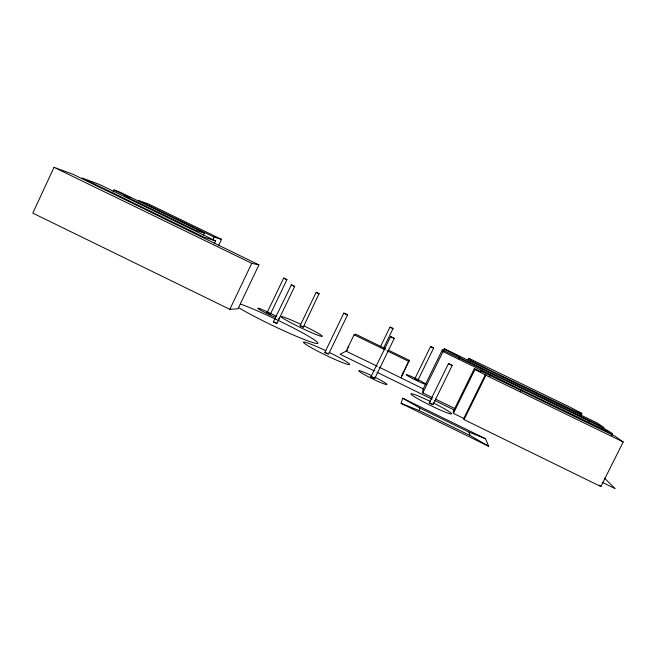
<?xml version="1.0" encoding="UTF-8"?>
<svg xmlns="http://www.w3.org/2000/svg" width="656" height="656" viewBox="0 0 656 656"><rect width="100%" height="100%" fill="white"/><g stroke="black" fill="none" stroke-linecap="round" stroke-linejoin="round"><path stroke-width="0.98" d="M432.812 397.798L422.8 392.903L422.849 389.721L442.324 349.886L594.139 423.432L607.694 430.525L612.556 433.878L611.654 435.682M488.663 446.285L470.057 435.461L419.323 410.615L419.627 407.925L402.686 398.192L401.087 403.383L488.663 446.285L485.522 438.741L402.686 398.192M401.013 377.831L409.246 360.308L388.27 350.099M54.03 167.329L32.8 213.118L229.821 309.337L237.98 308.812L258.94 264.876L72.595 174.102L54.03 167.329L251.748 263.327L258.94 264.876M113.094 191.839L113.964 189.986L120.294 192.257L204.418 233.06L203.557 234.873M212.823 239.858L214.127 237.119L221.523 239.383L218.456 245.844M214.282 243.671L215.594 240.891L99.532 184.5L82.057 177.956L204 237.218L215.594 240.891M229.821 309.337L251.748 263.327M267.115 312.658L283.663 278.087L286.934 279.661L270.379 314.224L267.107 312.666L270.379 314.224M276.332 323.113L276.865 323.449L273.396 321.85L291.387 284.843L294.675 286.451L276.906 323.506M300.12 325.663L316.151 292.322L319.054 293.691L303.269 327.18L300.12 325.679L301.465 326.18M324.827 352.461L343.826 313.101L347.114 314.626L347.541 314.88L328.549 354.248L324.827 352.477L326.368 353.018M385.531 348.762L355.437 334.109L354.101 334.781L346.212 351.091L347.705 350.091M380.349 346.934L389.992 327.073L393.067 328.558M383.424 348.426L393.067 328.566L390.033 327.106M372.928 377.823L374.658 378.537L370.968 376.692L390.607 336.635L394.248 338.43L374.756 378.537L373.108 377.544L374.74 378.487M401.447 376.314L409.246 360.308M430.648 346.573L433.632 348.016L417.872 380.341L417.159 380.103L414.813 378.865L430.59 346.524L432.124 347.204M443.382 350.509L444.276 348.672L597.624 423.227L604.094 427.663L460.438 357.996L459.766 357.061L444.678 349.484L444.276 348.672M422.8 392.903L442.997 351.591L442.324 349.886M443.792 351.304L444.678 349.484M432.919 404.678L429.262 402.841L448.466 363.629L448.983 363.818L452.197 365.441L432.976 404.678L431.459 403.743M458.872 358.889L459.766 357.061M467.933 360.062L468.81 358.266L570.49 407.376L581.815 413.452L580.904 415.273M469.778 362.161L470.664 360.341L468.81 358.266M474.362 368.524L453.165 411.681L453.411 413.362L463.776 418.438L464.071 419.61L600.871 486.547L623.2 441.964L615.139 436.248L480.43 370.87L481.119 371.813L474.362 368.524L474.96 369.484L485.899 375.24L623.2 441.964M453.411 413.362L474.96 369.484M463.776 418.438L485.366 374.543M464.071 419.61L485.899 375.24M489.589 376.495L490.491 374.658L442.997 351.591M520.413 391.665L521.315 389.853L490.491 374.658M588.776 422.562L589.334 420.496M372.583 377.659L370.993 376.675L372.313 377.159M273.404 321.834L274.602 322.26M429.27 402.833L429.951 403.038M414.822 378.84L416.224 379.414M370.993 376.675L372.977 377.471M452.189 365.449L448.474 363.645M347.541 314.896L343.834 313.109M394.199 338.43L390.468 336.618M319.267 293.839L316.151 292.33M294.659 286.459L291.174 284.794M283.671 278.087L286.918 279.645M204.418 233.06L195.504 230.33L124.214 195.75L130.109 197.817L113.964 189.986M433.632 348.016L432.124 347.336M401.087 403.383L419.323 410.615M419.627 407.925L469.024 432.107L485.522 438.741M430.106 403.104L431.295 403.653M612.556 433.878L521.315 389.853M274.938 322.416L275.897 322.883M581.815 413.452L577.46 411.337L581.7 414.264L492.566 371.435L470.664 360.341M221.523 239.383L148.764 204.09L138.523 200.449L214.127 237.119M354.101 334.781L385.195 349.919M387.024 350.812L408.967 361.497M377.266 366.245L346.065 351.165L340.128 354.248L374.166 370.886M379.094 367.13L423.391 388.934M435.543 399.135L454.657 408.467M376.921 372.231L432.115 399.209M434.879 400.554L454.198 409.992M602.298 482.373L615.172 488.671L604.356 478.027M416.363 379.488L417.872 380.332M301.899 326.393L303.269 327.164M326.877 353.264L327.705 353.691M599.584 485.161L600.871 486.547M469.024 432.107L470.057 435.461M329.05 352.305A25.6 2.025 25.8 0 1 345.95 363.859A25.6 2.025 25.8 0 1 306.549 344.867A25.6 2.025 25.8 0 1 325.835 350.755M433.116 402.8A22.632 1.771 26.2 0 1 448.212 413.223A22.632 1.771 26.2 0 1 413.526 396.167A22.632 1.771 26.2 0 1 430.279 401.406M374.666 377.11A15.678 1.263 26 0 1 384.654 384.096A15.678 1.263 26 0 1 360.743 372.485A15.678 1.263 26 0 1 371.698 375.667M425.99 384.531A11.201 0.722 26.1 0 1 410.476 377.405A11.201 0.722 26.1 0 1 410.541 376.118A11.201 0.722 26.1 0 1 426.015 384.088M402.85 373.018A30.799 2.009 25.9 0 1 402.3 373.863M348.746 347.828A30.799 2.009 25.9 0 1 348.598 346.803M304.343 326.048A22.747 1.517 25.6 0 1 318.775 335.536A22.747 1.517 25.6 0 1 283.991 318.857A22.747 1.517 25.6 0 1 300.046 323.99M279.12 318.07A12.161 0.836 25.5 0 1 278.595 318.537M275.684 317.463A12.161 0.836 25.5 0 1 260.399 310.091A12.161 0.836 25.5 0 1 261.391 309.271A12.161 0.836 25.5 0 1 276.725 316.602M240.76 304.171A47.568 3.526 25.5 0 1 304.778 334.084A47.568 3.526 25.5 0 1 302.178 338.685A47.568 3.526 25.5 0 1 238.776 307.689"/></g></svg>
